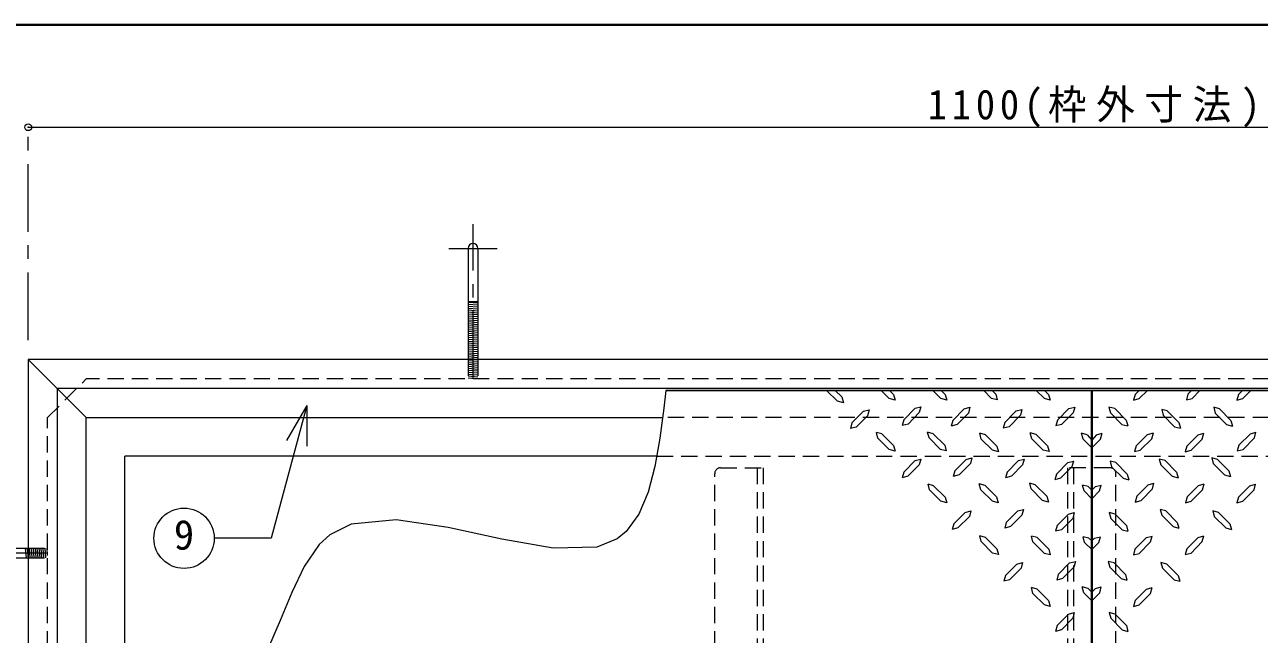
# Model space of a CAD drawing. Units: millimetres at full size, sheet at 1:7; details may follow other scales. Extents: x -1487 to 1348, y -983 to 984.
# Drawn here: x -852 to -213, y 669 to 984 of the extents above; entities that cross this region are included whole.
import ezdxf
from ezdxf.enums import TextEntityAlignment as Align

# ---------------------------------------------------------------- set-up
doc = ezdxf.new("R2010")
doc.units = ezdxf.units.MM
doc.header["$LTSCALE"] = 7
doc.header["$PDMODE"] = 32
doc.header["$PDSIZE"] = 3.5
doc.linetypes.add('CHAIN1', pattern=[8, 5, -1, 1, -1])
doc.linetypes.add('DASHED1', pattern=[1.8, 1.2, -0.6])
doc.layers.add('0-A', color=4, linetype='Continuous', lineweight=9)
doc.styles.add('ＭＳ ゴシック', font='')
doc.styles.get('ＭＳ ゴシック').set_extended_font_data('MS Gothic')

msp = doc.modelspace()

# ---------------------------------------------------------------- linework, layer by layer
at = {"layer": '0-A', "color": 1, "lineweight": 40}
for p, q in [((1347.643, 983.513), (-1487.357, 983.513)), ((-299.857, 510.513), (-299.857, 794.513))]:
    msp.add_line(p, q, dxfattribs=at)
at = {"layer": '0-A'}
for p, q in [((-849.857, 930.513), (250.143, 930.513)), ((-622.357, 840.412), (-617.357, 840.412)), ((-617.357, 839.542), (-622.357, 839.95)), ((-617.357, 838.538), (-622.357, 838.947)), ((-617.357, 837.535), (-622.357, 837.943)), ((-617.357, 836.532), (-622.357, 836.94)), ((-617.357, 835.528), (-622.357, 835.937)), ((-617.357, 834.525), (-622.357, 834.933)), ((-617.357, 833.522), (-622.357, 833.93)), ((-617.357, 832.518), (-622.357, 832.927)), ((-617.357, 831.515), (-622.357, 831.923)), ((-617.357, 830.512), (-622.357, 830.92)), ((-617.357, 829.508), (-622.357, 829.917)), ((-617.357, 828.505), (-622.357, 828.913)), ((-617.357, 827.502), (-622.357, 827.91)), ((-617.357, 826.498), (-622.357, 826.907)), ((-617.357, 825.495), (-622.357, 825.903)), ((-617.357, 824.492), (-622.357, 824.9)), ((-617.357, 823.488), (-622.357, 823.897)), ((-617.357, 822.485), (-622.357, 822.893)), ((-617.357, 821.482), (-622.357, 821.89)), ((-617.357, 820.478), (-622.357, 820.887)), ((-617.357, 819.475), (-622.357, 819.883)), ((-617.357, 818.472), (-622.357, 818.88)), ((-617.357, 817.468), (-622.357, 817.877)), ((-617.357, 816.465), (-622.357, 816.873)), ((-617.357, 815.462), (-622.357, 815.87)), ((-617.357, 814.458), (-622.357, 814.867)), ((-617.357, 813.455), (-622.357, 813.863)), ((-617.357, 812.452), (-622.357, 812.86)), ((-617.357, 811.448), (-622.357, 811.857)), ((-618.19, 810.513), (-622.357, 810.853)), ((-834.857, 795.513), (-819.857, 780.513)), ((-437.008, 794.513), (-431.342, 788.982)), ((-432.561, 794.513), (-429.186, 791.138)), ((-408.842, 794.513), (-404.623, 790.294)), ((-404.529, 794.513), (-402.467, 792.451)), ((-402.467, 792.451), (-401.623, 789.544)), ((-382.123, 794.513), (-377.904, 790.294)), ((-355.714, 794.513), (-351.748, 790.388)), ((-351.467, 794.513), (-349.498, 792.544)), ((-328.592, 794.513), (-324.373, 790.294)), ((-324.279, 794.513), (-322.217, 792.451)), ((-275.436, 794.513), (-277.498, 792.451)), ((-271.123, 794.513), (-275.342, 790.294)), ((-248.248, 794.513), (-250.217, 792.544)), ((-244, 794.513), (-247.967, 790.388)), ((-217.592, 794.513), (-221.811, 790.294)), ((-428.342, 788.138), (-431.342, 788.982)), ((-429.186, 791.138), (-428.342, 788.138)), ((-401.623, 789.544), (-404.623, 790.294)), ((-397.123, 779.326), (-391.217, 785.326)), ((-391.217, 785.326), (-388.217, 786.076)), ((-388.217, 786.076), (-389.061, 783.076)), ((-365.811, 785.044), (-362.904, 785.794)), ((-362.904, 785.794), (-363.654, 782.794)), ((-236.811, 785.794), (-236.061, 782.794)), ((-233.904, 785.044), (-236.811, 785.794)), ((-423.936, 777.732), (-417.936, 783.732)), ((-421.686, 775.576), (-415.779, 781.482)), ((-397.123, 779.326), (-397.873, 776.419)), ((-394.873, 777.169), (-389.061, 783.076)), ((-371.717, 779.044), (-372.561, 776.138)), ((-371.717, 779.044), (-365.811, 785.044)), ((-369.561, 776.888), (-363.654, 782.794)), ((-344.904, 777.919), (-338.904, 783.919)), ((-342.654, 775.763), (-336.748, 781.669)), ((-317.623, 779.138), (-318.467, 776.232)), ((-317.623, 779.138), (-311.717, 785.138)), ((-315.467, 776.982), (-309.561, 782.888)), ((-284.248, 776.982), (-290.154, 782.888)), ((-282.092, 779.138), (-287.998, 785.138)), ((-282.092, 779.138), (-281.248, 776.232)), ((-257.061, 775.763), (-262.967, 781.669)), ((-254.811, 777.919), (-260.811, 783.919)), ((-230.154, 776.888), (-236.061, 782.794)), ((-227.998, 779.044), (-233.904, 785.044)), ((-227.998, 779.044), (-227.154, 776.138)), ((-423.936, 777.732), (-424.686, 774.826)), ((-421.686, 775.576), (-424.686, 774.826)), ((-410.529, 769.857), (-411.279, 772.857)), ((-408.373, 772.107), (-411.279, 772.857)), ((-394.873, 777.169), (-397.873, 776.419)), ((-381.842, 772.107), (-384.748, 772.951)), ((-383.998, 769.951), (-384.748, 772.951)), ((-369.561, 776.888), (-372.561, 776.138)), ((-344.904, 777.919), (-345.654, 775.013)), ((-342.654, 775.763), (-345.654, 775.013)), ((-328.686, 771.732), (-331.686, 772.576)), ((-330.842, 769.576), (-331.686, 772.576)), ((-315.467, 776.982), (-318.467, 776.232)), ((-284.248, 776.982), (-281.248, 776.232)), ((-271.029, 771.732), (-268.029, 772.576)), ((-268.873, 769.576), (-268.029, 772.576)), ((-257.061, 775.763), (-254.061, 775.013)), ((-254.811, 777.919), (-254.061, 775.013)), ((-230.154, 776.888), (-227.154, 776.138)), ((-217.873, 772.107), (-214.967, 772.951)), ((-215.717, 769.951), (-214.967, 772.951)), ((-410.529, 769.857), (-404.623, 763.951)), ((-408.373, 772.107), (-402.467, 766.107)), ((-383.998, 769.951), (-378.092, 764.044)), ((-381.842, 772.107), (-375.842, 766.201)), ((-356.998, 769.388), (-357.842, 772.388)), ((-354.842, 771.638), (-357.842, 772.388)), ((-356.998, 769.388), (-351.186, 763.576)), ((-354.842, 771.638), (-348.936, 765.732)), ((-330.842, 769.576), (-324.936, 763.669)), ((-328.686, 771.732), (-322.779, 765.826)), ((-304.404, 769.388), (-305.248, 772.388)), ((-302.248, 771.638), (-305.248, 772.388)), ((-304.404, 769.388), (-299.857, 764.841)), ((-302.248, 771.638), (-299.857, 768.906)), ((-297.467, 771.638), (-299.857, 768.906)), ((-295.311, 769.388), (-299.857, 764.841)), ((-297.467, 771.638), (-294.467, 772.388)), ((-295.311, 769.388), (-294.467, 772.388)), ((-271.029, 771.732), (-276.936, 765.826)), ((-268.873, 769.576), (-274.779, 763.669)), ((-244.873, 771.638), (-250.779, 765.732)), ((-242.717, 769.388), (-248.529, 763.576)), ((-244.873, 771.638), (-241.873, 772.388)), ((-242.717, 769.388), (-241.873, 772.388)), ((-217.873, 772.107), (-223.873, 766.201)), ((-215.717, 769.951), (-221.623, 764.044)), ((-799.857, 632.61), (-799.857, 760.513)), ((-524.81, 760.513), (-799.857, 760.513)), ((-401.623, 763.201), (-404.623, 763.951)), ((-402.467, 766.107), (-401.623, 763.201)), ((-397.123, 752.326), (-391.217, 758.326)), ((-394.967, 750.169), (-389.061, 756.076)), ((-368.529, 750.826), (-362.623, 756.732)), ((-361.873, 759.732), (-362.623, 756.732)), ((-343.686, 752.326), (-337.779, 758.326)), ((-341.436, 750.169), (-335.623, 756.076)), ((-318.186, 751.294), (-312.279, 757.201)), ((-316.029, 749.138), (-310.123, 755.044)), ((-312.279, 757.201), (-309.373, 758.044)), ((-309.373, 758.044), (-310.123, 755.044)), ((-290.342, 758.044), (-289.592, 755.044)), ((-287.436, 757.201), (-290.342, 758.044)), ((-283.686, 749.138), (-289.592, 755.044)), ((-281.529, 751.294), (-287.436, 757.201)), ((-258.279, 750.169), (-264.092, 756.076)), ((-256.029, 752.326), (-261.936, 758.326)), ((-237.842, 759.732), (-237.092, 756.732)), ((-231.186, 750.826), (-237.092, 756.732)), ((-397.123, 752.326), (-397.967, 749.419)), ((-394.967, 750.169), (-397.967, 749.419)), ((-370.686, 752.982), (-371.529, 749.982)), ((-368.529, 750.826), (-371.529, 749.982)), ((-343.686, 752.326), (-344.436, 749.419)), ((-341.436, 750.169), (-344.436, 749.419)), ((-318.186, 751.294), (-319.029, 748.294)), ((-316.029, 749.138), (-319.029, 748.294)), ((-283.686, 749.138), (-280.686, 748.294)), ((-281.529, 751.294), (-280.686, 748.294)), ((-258.279, 750.169), (-255.279, 749.419)), ((-256.029, 752.326), (-255.279, 749.419)), ((-231.186, 750.826), (-228.186, 749.982)), ((-229.029, 752.982), (-228.186, 749.982)), ((-383.811, 743.138), (-384.561, 746.138)), ((-381.654, 745.294), (-384.561, 746.138)), ((-383.811, 743.138), (-377.904, 737.232)), ((-381.654, 745.294), (-375.654, 739.388)), ((-357.186, 743.232), (-358.029, 746.232)), ((-355.029, 745.388), (-358.029, 746.232)), ((-357.186, 743.232), (-351.279, 737.326)), ((-355.029, 745.388), (-349.123, 739.482)), ((-331.217, 743.607), (-331.967, 746.607)), ((-329.061, 745.763), (-331.967, 746.607)), ((-331.217, 743.607), (-325.311, 737.701)), ((-329.061, 745.763), (-323.061, 739.857)), ((-303.842, 742.576), (-304.686, 745.576)), ((-301.686, 744.826), (-304.686, 745.576)), ((-303.842, 742.576), (-299.857, 738.591)), ((-301.686, 744.826), (-299.857, 742.997)), ((-298.029, 744.826), (-299.857, 742.997)), ((-295.873, 742.576), (-299.857, 738.591)), ((-298.029, 744.826), (-295.029, 745.576)), ((-295.873, 742.576), (-295.029, 745.576)), ((-270.654, 745.763), (-276.654, 739.857)), ((-268.498, 743.607), (-274.404, 737.701)), ((-270.654, 745.763), (-267.748, 746.607)), ((-268.498, 743.607), (-267.748, 746.607)), ((-244.686, 745.388), (-250.592, 739.482)), ((-242.529, 743.232), (-248.436, 737.326)), ((-244.686, 745.388), (-241.686, 746.232)), ((-242.529, 743.232), (-241.686, 746.232)), ((-218.061, 745.294), (-224.061, 739.388)), ((-215.904, 743.138), (-221.811, 737.232)), ((-218.061, 745.294), (-215.154, 746.138)), ((-215.904, 743.138), (-215.154, 746.138)), ((-371.248, 725.607), (-365.342, 731.513)), ((-369.092, 723.451), (-363.186, 729.357)), ((-365.342, 731.513), (-362.436, 732.357)), ((-362.436, 732.357), (-363.186, 729.357)), ((-344.061, 726.357), (-338.154, 732.263)), ((-341.904, 724.201), (-335.998, 730.107)), ((-338.154, 732.263), (-335.154, 733.013)), ((-335.154, 733.013), (-335.998, 730.107)), ((-317.811, 724.669), (-311.904, 730.669)), ((-315.561, 722.513), (-309.748, 728.419)), ((-284.154, 722.513), (-289.967, 728.419)), ((-281.904, 724.669), (-287.811, 730.669)), ((-264.561, 733.013), (-263.717, 730.107)), ((-261.561, 732.263), (-264.561, 733.013)), ((-257.811, 724.201), (-263.717, 730.107)), ((-255.654, 726.357), (-261.561, 732.263)), ((-237.279, 732.357), (-236.529, 729.357)), ((-234.373, 731.513), (-237.279, 732.357)), ((-230.623, 723.451), (-236.529, 729.357)), ((-228.467, 725.607), (-234.373, 731.513)), ((-371.248, 725.607), (-372.092, 722.607)), ((-369.092, 723.451), (-372.092, 722.607)), ((-344.061, 726.357), (-344.904, 723.357)), ((-341.904, 724.201), (-344.904, 723.357)), ((-317.811, 724.669), (-318.561, 721.763)), ((-315.561, 722.513), (-318.561, 721.763)), ((-284.154, 722.513), (-281.154, 721.763)), ((-281.904, 724.669), (-281.154, 721.763)), ((-257.811, 724.201), (-254.811, 723.357)), ((-255.654, 726.357), (-254.811, 723.357)), ((-230.623, 723.451), (-227.623, 722.607)), ((-228.467, 725.607), (-227.623, 722.607)), ((-354.842, 718.576), (-357.842, 719.419)), ((-356.998, 716.419), (-357.842, 719.419)), ((-356.998, 716.419), (-351.186, 710.513)), ((-354.842, 718.576), (-348.936, 712.669)), ((-330.279, 716.232), (-331.029, 719.232)), ((-328.123, 718.482), (-331.029, 719.232)), ((-330.279, 716.232), (-324.373, 710.326)), ((-328.123, 718.482), (-322.123, 712.482)), ((-301.311, 718.201), (-304.311, 718.951)), ((-303.561, 715.951), (-304.311, 718.951)), ((-303.561, 715.951), (-299.857, 712.247)), ((-301.311, 718.201), (-299.857, 716.747)), ((-298.404, 718.201), (-299.857, 716.747)), ((-296.154, 715.951), (-299.857, 712.247)), ((-298.404, 718.201), (-295.404, 718.951)), ((-296.154, 715.951), (-295.404, 718.951)), ((-271.592, 718.482), (-277.592, 712.482)), ((-269.436, 716.232), (-275.342, 710.326)), ((-271.592, 718.482), (-268.686, 719.232)), ((-269.436, 716.232), (-268.686, 719.232)), ((-244.873, 718.576), (-250.779, 712.669)), ((-242.717, 716.419), (-248.529, 710.513)), ((-244.873, 718.576), (-241.873, 719.419)), ((-242.717, 716.419), (-241.873, 719.419)), ((-850.793, 708.013), (-851.201, 713.013)), ((-849.857, 708.846), (-850.198, 713.013)), ((-344.529, 698.888), (-338.623, 704.794)), ((-342.373, 696.732), (-336.467, 702.638)), ((-338.623, 704.794), (-335.623, 705.544)), ((-335.623, 705.544), (-336.467, 702.638)), ((-317.248, 699.451), (-311.342, 705.451)), ((-314.998, 697.294), (-309.186, 703.201)), ((-311.342, 705.451), (-308.342, 706.201)), ((-308.342, 706.201), (-309.186, 703.201)), ((-288.373, 705.451), (-291.373, 706.201)), ((-291.373, 706.201), (-290.529, 703.201)), ((-284.717, 697.294), (-290.529, 703.201)), ((-282.467, 699.451), (-288.373, 705.451)), ((-264.092, 705.544), (-263.248, 702.638)), ((-261.092, 704.794), (-264.092, 705.544)), ((-257.342, 696.732), (-263.248, 702.638)), ((-255.186, 698.888), (-261.092, 704.794)), ((-344.529, 698.888), (-345.373, 695.888)), ((-342.373, 696.732), (-345.373, 695.888)), ((-317.248, 699.451), (-317.998, 696.544)), ((-314.998, 697.294), (-317.998, 696.544)), ((-284.717, 697.294), (-281.717, 696.544)), ((-282.467, 699.451), (-281.717, 696.544)), ((-257.342, 696.732), (-254.342, 695.888)), ((-255.186, 698.888), (-254.342, 695.888)), ((-330.279, 689.607), (-331.123, 692.607)), ((-328.123, 691.857), (-331.123, 692.607)), ((-330.279, 689.607), (-324.373, 683.794)), ((-328.123, 691.857), (-322.217, 685.951)), ((-301.779, 692.232), (-304.779, 692.982)), ((-303.936, 689.982), (-304.779, 692.982)), ((-303.936, 689.982), (-299.857, 685.741)), ((-301.779, 692.232), (-299.857, 690.31)), ((-297.936, 692.232), (-299.857, 690.31)), ((-295.779, 689.982), (-299.857, 685.741)), ((-297.936, 692.232), (-294.936, 692.982)), ((-295.779, 689.982), (-294.936, 692.982)), ((-271.592, 691.857), (-277.498, 685.951)), ((-269.436, 689.607), (-275.342, 683.794)), ((-271.592, 691.857), (-268.592, 692.607)), ((-269.436, 689.607), (-268.592, 692.607)), ((-317.811, 673.013), (-311.904, 678.919)), ((-281.904, 673.013), (-287.811, 678.919)), ((-317.811, 673.013), (-318.561, 670.013)), ((-315.561, 670.857), (-318.561, 670.013)), ((-315.561, 670.857), (-309.748, 676.763)), ((-284.154, 670.857), (-289.967, 676.763)), ((-284.154, 670.857), (-281.154, 670.013)), ((-281.904, 673.013), (-281.154, 670.013))]:
    msp.add_line(p, q, dxfattribs=at)
at = {"layer": '0-A', "linetype": 'CHAIN1'}
for p, q in [((-849.857, 820.513), (-849.857, 930.513)), ((-619.857, 800.513), (-619.857, 880.412)), ((-632.357, 867.912), (-607.357, 867.912)), ((-839.857, 710.513), (-919.756, 710.513))]:
    msp.add_line(p, q, dxfattribs=at)
at = {"layer": '0-A', "color": 7, "lineweight": 18}
for p, q in [((-622.357, 867.912), (-622.357, 810.513)), ((-617.357, 867.912), (-617.357, 810.513)), ((250.143, 810.513), (-849.857, 810.513)), ((-849.857, 810.513), (-849.857, 510.513)), ((-849.857, 810.513), (-834.857, 795.513)), ((235.143, 795.513), (-834.857, 795.513)), ((-834.857, 795.513), (-834.857, 510.513)), ((-705.873, 786.811), (-724.277, 718.125)), ((-705.873, 786.811), (-716.373, 768.624)), ((-705.873, 786.811), (-705.873, 765.811)), ((-724.277, 718.125), (-753.691, 718.125)), ((-907.256, 713.013), (-849.857, 713.013)), ((-907.256, 708.013), (-849.857, 708.013))]:
    msp.add_line(p, q, dxfattribs=at)
at = {"layer": '0-A', "linetype": 'DASHED1'}
for p, q in [((-622.357, 810.513), (-622.357, 800.513)), ((-617.357, 809.442), (-622.357, 809.85)), ((-617.357, 808.438), (-622.357, 808.847)), ((-617.357, 807.435), (-622.357, 807.843)), ((-617.357, 806.432), (-622.357, 806.84)), ((-617.357, 805.428), (-622.357, 805.837)), ((-617.357, 804.425), (-622.357, 804.833)), ((-617.357, 810.445), (-618.19, 810.513)), ((-617.357, 810.513), (-617.357, 800.513)), ((-839.857, 780.513), (-819.857, 800.513)), ((220.143, 800.513), (-819.857, 800.513)), ((-617.357, 803.422), (-622.357, 803.83)), ((-617.357, 802.418), (-622.357, 802.827)), ((-617.357, 801.415), (-622.357, 801.823)), ((-618.598, 800.513), (-622.357, 800.82)), ((-839.857, 510.513), (-839.857, 780.513)), ((220.143, 780.513), (-521.778, 780.513)), ((-524.81, 760.513), (200.143, 760.513)), ((-472.857, 754.513), (-472.857, 510.513)), ((-309.357, 754.513), (-309.357, 510.513)), ((-849.857, 713.013), (-839.857, 713.013)), ((-849.789, 708.013), (-849.857, 708.846)), ((-848.786, 708.013), (-849.194, 713.013)), ((-847.783, 708.013), (-848.191, 713.013)), ((-846.779, 708.013), (-847.188, 713.013)), ((-845.776, 708.013), (-846.184, 713.013)), ((-844.773, 708.013), (-845.181, 713.013)), ((-843.769, 708.013), (-844.178, 713.013)), ((-842.766, 708.013), (-843.174, 713.013)), ((-841.763, 708.013), (-842.171, 713.013)), ((-840.759, 708.013), (-841.168, 713.013)), ((-839.857, 709.254), (-840.164, 713.013)), ((-849.857, 708.013), (-839.857, 708.013))]:
    msp.add_line(p, q, dxfattribs=at)
at = {"layer": '0-A', "color": 5, "lineweight": 25}
msp.add_line((234.143, 794.513), (-520.104, 794.513), dxfattribs=at)
at = {"layer": '0-A', "color": 7, "linetype": 'DASHED1', "lineweight": 18}
for p, q in [((-491.857, 754.513), (-469.857, 754.513)), ((-469.857, 754.513), (-469.857, 510.513)), ((-290.357, 754.513), (-312.357, 754.513)), ((-312.357, 754.513), (-312.357, 510.513)), ((-494.857, 510.513), (-494.857, 751.513)), ((-287.357, 510.513), (-287.357, 751.513))]:
    msp.add_line(p, q, dxfattribs=at)
at = {"layer": '0-A', "color": 7, "lineweight": 18}
msp.add_lwpolyline([(-520.104, 794.513), (-521.151, 785.344), (-523.164, 769.84), (-525.751, 755.185), (-529.276, 741.916), (-534.102, 730.57), (-540.594, 721.683), (-545.265, 717.868), (-555.746, 713.598), (-578.45, 712.966), (-604.937, 717.61), (-632.791, 723.757), (-659.591, 727.635), (-682.921, 725.471), (-693.909, 719.962), (-699.338, 714.902), (-707.121, 703.578), (-713.583, 690.073), (-719.509, 675.68), (-725.687, 661.69)], dxfattribs=at)
at = {"layer": '0-A'}
for points in [[(-377.717, 794.513), (-375.654, 792.451), (-374.904, 789.451), (-377.904, 790.294)], [(-349.498, 792.544), (-348.748, 789.638), (-351.748, 790.388)], [(-322.217, 792.451), (-321.373, 789.451), (-324.373, 790.294)], [(-277.498, 792.451), (-278.342, 789.451), (-275.342, 790.294)], [(-250.217, 792.544), (-250.967, 789.638), (-247.967, 790.388)], [(-221.998, 794.513), (-224.061, 792.451), (-224.811, 789.451), (-221.811, 790.294)], [(-311.717, 785.138), (-308.717, 785.888), (-309.561, 782.888)], [(-287.998, 785.138), (-290.998, 785.888), (-290.154, 782.888)], [(-819.857, 635.987), (-819.857, 780.513), (-521.778, 780.513)], [(-417.936, 783.732), (-415.029, 784.482), (-415.779, 781.482)], [(-338.904, 783.919), (-335.998, 784.669), (-336.748, 781.669)], [(-260.811, 783.919), (-263.717, 784.669), (-262.967, 781.669)], [(-375.842, 766.201), (-375.092, 763.294), (-378.092, 764.044)], [(-223.873, 766.201), (-224.623, 763.294), (-221.623, 764.044)], [(-348.936, 765.732), (-348.186, 762.732), (-351.186, 763.576)], [(-322.779, 765.826), (-321.936, 762.919), (-324.936, 763.669)], [(-276.936, 765.826), (-277.779, 762.919), (-274.779, 763.669)], [(-250.779, 765.732), (-251.529, 762.732), (-248.529, 763.576)], [(-391.217, 758.326), (-388.311, 759.076), (-389.061, 756.076)], [(-370.686, 752.982), (-364.779, 758.888), (-361.873, 759.732)], [(-337.779, 758.326), (-334.779, 759.076), (-335.623, 756.076)], [(-261.936, 758.326), (-264.936, 759.076), (-264.092, 756.076)], [(-229.029, 752.982), (-234.936, 758.888), (-237.842, 759.732)], [(-375.654, 739.388), (-374.904, 736.482), (-377.904, 737.232)], [(-349.123, 739.482), (-348.279, 736.482), (-351.279, 737.326)], [(-323.061, 739.857), (-322.311, 736.857), (-325.311, 737.701)], [(-276.654, 739.857), (-277.404, 736.857), (-274.404, 737.701)], [(-250.592, 739.482), (-251.436, 736.482), (-248.436, 737.326)], [(-224.061, 739.388), (-224.811, 736.482), (-221.811, 737.232)], [(-311.904, 730.669), (-308.904, 731.419), (-309.748, 728.419)], [(-287.811, 730.669), (-290.811, 731.419), (-289.967, 728.419)], [(-348.936, 712.669), (-348.186, 709.669), (-351.186, 710.513)], [(-322.123, 712.482), (-321.373, 709.576), (-324.373, 710.326)], [(-277.592, 712.482), (-278.342, 709.576), (-275.342, 710.326)], [(-250.779, 712.669), (-251.529, 709.669), (-248.529, 710.513)], [(-322.217, 685.951), (-321.373, 682.951), (-324.373, 683.794)], [(-277.498, 685.951), (-278.342, 682.951), (-275.342, 683.794)], [(-311.904, 678.919), (-308.904, 679.763), (-309.748, 676.763)], [(-287.811, 678.919), (-290.811, 679.763), (-289.967, 676.763)]]:
    msp.add_lwpolyline(points, dxfattribs=at)
at = {"layer": '0-A', "color": 7, "lineweight": 18}
msp.add_circle((-769.291, 718.125), 15.6, dxfattribs=at)
msp.add_arc((-619.857, 867.912), 2.5, 360, 180, dxfattribs=at)
at = {"layer": '0-A', "color": 7, "linetype": 'DASHED1', "lineweight": 18}
for centre, start, end in [((-491.857, 751.513), 90, 180), ((-290.357, 751.513), 0, 90)]:
    msp.add_arc(centre, 3, start, end, dxfattribs=at)
at = {"layer": '0-A'}
msp.add_point((-849.857, 930.513), dxfattribs=at)

# ---------------------------------------------------------------- texts
at = {"layer": '0-A', "color": 7, "style": 'ＭＳ ゴシック'}
msp.add_text('9', height=15.4, dxfattribs=at).set_placement((-774.541, 707.625), align=Align.BOTTOM_LEFT)
at = {"layer": '0-A', "color": 7, "insert": (-384.732, 930.513), "char_height": 15.4, "attachment_point": 7, "style": 'ＭＳ ゴシック'}
msp.add_mtext('\\T1.25;\\W0.95;1100(枠外寸法)', dxfattribs=at)

doc.saveas('drawing.dxf')
